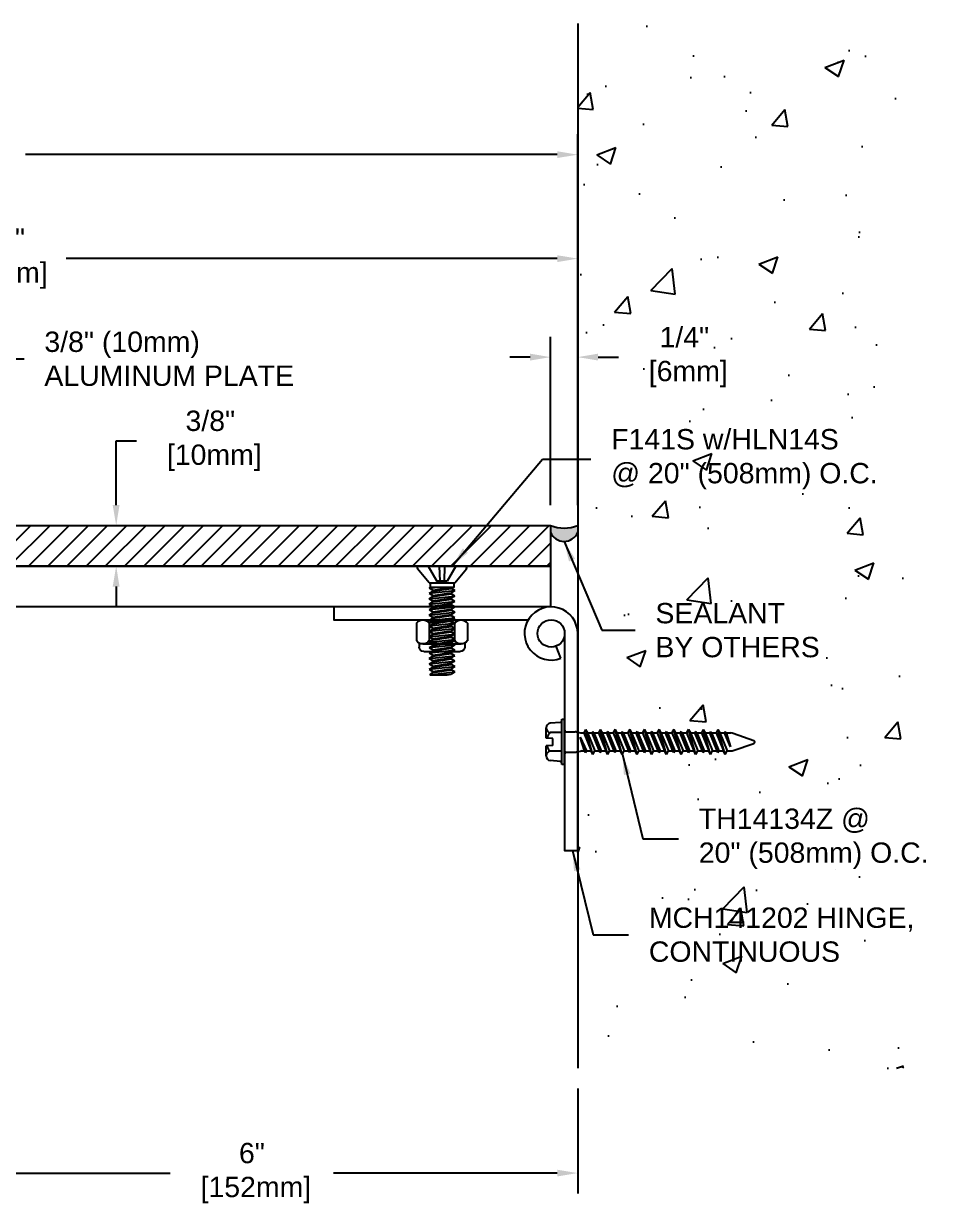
# Model space of a CAD drawing. Header units: inches. Extents: x -12.8 to 29.6, y -3.2 to 8.3.
# Drawn here: x -1.1 to 7.25, y -3.04 to 7.83 of the extents above; entities that cross this region are included whole.
import ezdxf

# ---------------------------------------------------------------- set-up
doc = ezdxf.new("R2010")
doc.units = ezdxf.units.IN
doc.header["$MEASUREMENT"] = 0
for name, color, linetype in [('Anchors', 4, 'Continuous'), ('Conditions', 1, 'Continuous'), ('Dimensions', 3, 'Continuous'), ('Text', 2, 'Continuous')]:
    doc.layers.add(name, color=color, linetype=linetype)
doc.styles.add('Arial', font='arial.ttf')
doc.styles.get("Standard").update_dxf_attribs({"font": 'txt.shx'})
doc.dimstyles.new('Arial', dxfattribs={"dimtxt": 0.1875, "dimasz": 0.1875, "dimexe": 0.1875, "dimexo": 0.1875, "dimgap": 0.1875, "dimtad": 0, "dimtih": 1, "dimtoh": 1, "dimdec": 4, "dimzin": 0, "dimdsep": 46, "dimlunit": 4, "dimtxsty": 'Arial', "dimcen": 0.1875, "dimadec": 0, "dimazin": 0, "dimtfac": 1, "dimtdec": 4, "dimtofl": 0, "dimtmove": 0, "dimatfit": 3, "dimfxl": 0, "dimfrac": 2, "dimtolj": 1, "dimtzin": 0, "dimarcsym": 0})

# ---------------------------------------------------------------- blocks, each defined once
blk = doc.blocks.new('*D1')
at = {"layer": 'Defpoints', "color": 0}
for p in [(-2, -1.795), (4, -1.795), (4, -2.761)]:
    blk.add_point(p, dxfattribs=at)
at = {"layer": 'Dimensions', "color": 0, "lineweight": -2}
for p, q in [((-2, -1.983), (-2, -2.948)), ((4, -1.983), (4, -2.948)), ((-1.812, -2.761), (0.248, -2.761)), ((3.812, -2.761), (1.752, -2.761))]:
    blk.add_line(p, q, dxfattribs=at)
at = {"layer": 'Dimensions', "color": 0}
for points in [[(-1.812, -2.73), (-1.812, -2.792), (-2, -2.761)], [(3.812, -2.73), (3.812, -2.792), (4, -2.761)]]:
    blk.add_solid(points, dxfattribs=at)
at = {"layer": 'Dimensions', "color": 0, "insert": (1, -2.761), "char_height": 0.1875, "attachment_point": 5, "style": 'Arial'}
blk.add_mtext('\\A1;6"\\P [152mm]', dxfattribs=at)
blk = doc.blocks.new('*D3')
at = {"layer": 'Defpoints', "color": 0}
for p in [(-0.891, 3.207), (-0.25, 3.207), (-1.041, 2.832)]:
    blk.add_point(p, dxfattribs=at)
at = {"layer": 'Dimensions', "color": 0, "lineweight": -2}
for p, q in [((-0.25, 3.394), (-0.25, 3.987)), ((-0.25, 3.987), (-0.063, 3.987)), ((-0.703, 3.207), (-0.063, 3.207)), ((-0.854, 2.832), (-0.063, 2.832)), ((-0.25, 2.644), (-0.25, 2.457))]:
    blk.add_line(p, q, dxfattribs=at)
at = {"layer": 'Dimensions', "color": 0}
for points in [[(-0.282, 3.394), (-0.219, 3.394), (-0.25, 3.207)], [(-0.282, 2.644), (-0.219, 2.644), (-0.25, 2.832)]]:
    blk.add_solid(points, dxfattribs=at)
at = {"layer": 'Dimensions', "color": 0, "insert": (0.617, 3.987), "char_height": 0.1875, "attachment_point": 5, "style": 'Arial'}
blk.add_mtext('\\A1;3/8"\\P [10mm]', dxfattribs=at)
blk = doc.blocks.new('*D4')
at = {"layer": 'Defpoints', "color": 0}
for p in [(4, 6.624), (-6.6, 3.197), (4, 3.207)]:
    blk.add_point(p, dxfattribs=at)
at = {"layer": 'Dimensions', "color": 0, "lineweight": -2}
for p, q in [((-6.6, 3.384), (-6.6, 6.812)), ((4, 3.394), (4, 6.812)), ((-6.412, 6.624), (-2.516, 6.624)), ((3.812, 6.624), (-1.084, 6.624))]:
    blk.add_line(p, q, dxfattribs=at)
at = {"layer": 'Dimensions', "color": 0}
for points in [[(-6.412, 6.655), (-6.412, 6.593), (-6.6, 6.624)], [(3.812, 6.655), (3.812, 6.593), (4, 6.624)]]:
    blk.add_solid(points, dxfattribs=at)
at = {"layer": 'Dimensions', "color": 0, "insert": (-1.8, 6.624), "char_height": 0.1875, "attachment_point": 5, "style": 'Arial'}
blk.add_mtext('\\A1;10 5/8"\\P [269mm]', dxfattribs=at)
blk = doc.blocks.new('*D14')
at = {"layer": 'Defpoints', "color": 0}
for p in [(-5.854, 5.666), (-5.854, 3.192), (4, 3.207)]:
    blk.add_point(p, dxfattribs=at)
at = {"layer": 'Dimensions', "color": 0, "lineweight": -2}
for p, q in [((-5.854, 3.379), (-5.854, 5.853)), ((4, 3.394), (4, 5.853)), ((-5.667, 5.666), (-2.143, 5.666)), ((3.812, 5.666), (-0.711, 5.666))]:
    blk.add_line(p, q, dxfattribs=at)
at = {"layer": 'Dimensions', "color": 0}
for points in [[(-5.667, 5.697), (-5.667, 5.634), (-5.854, 5.666)], [(3.812, 5.697), (3.812, 5.634), (4, 5.666)]]:
    blk.add_solid(points, dxfattribs=at)
at = {"layer": 'Dimensions', "color": 0, "insert": (-1.427, 5.666), "char_height": 0.1875, "attachment_point": 5, "style": 'Arial'}
blk.add_mtext('\\A1;9 7/8"\\P [250mm]', dxfattribs=at)
blk = doc.blocks.new('MCH141202')
blk.add_line((0.227, 0.091), (0.116, 0.046))
for points in [[(0, 0.125), (2, 0.125), (2, 0.245), (0, 0.245)], [(-0.245, 0), (-0.245, -2), (-0.125, -2), (-0.125, -0.211)]]:
    blk.add_lwpolyline(points)
blk.add_circle((0, 0), 0.125)
blk.add_arc((0, 0), 0.245, 90, 21.7978)
at = {"flags": 3}
for tag, p in [('MANUFACTURER', (0.09, -0.641)), ('OPENWIDTH', (0.09, -0.974)), ('LENGTH', (0.09, -1.308)), ('FINISH', (0.09, -1.641)), ('GUDENP/N', (0.09, -1.974))]:
    blk.add_attdef(tag, p, '', height=0.2, dxfattribs=at)
blk = doc.blocks.new('F141S')
for p, q in [((-0.214, 0), (0.214, 0)), ((-0.128, 0), (-0.047, -0.137)), ((-0.025, 0), (-0.02, -0.137)), ((0.025, 0), (0.02, -0.137)), ((0.128, 0), (0.048, -0.137)), ((-0.119, -0.155), (-0.226, -0.024)), ((0.119, -0.155), (0.226, -0.024)), ((-0.119, -0.155), (0.119, -0.155)), ((-0.119, -0.2), (-0.108, -0.195)), ((-0.119, -0.2), (-0.068, -0.195)), ((-0.119, -0.2), (-0.085, -0.22)), ((-0.108, -0.155), (-0.108, -0.195)), ((0.108, -0.195), (-0.108, -0.195)), ((-0.085, -0.22), (0.085, -0.195)), ((-0.085, -0.23), (0.085, -0.205)), ((0.048, -0.137), (-0.047, -0.137)), ((0.108, -0.195), (0.085, -0.205)), ((0.119, -0.225), (0.085, -0.205)), ((0.108, -0.155), (0.108, -0.195)), ((-0.119, -0.25), (0.119, -0.225)), ((-0.119, -0.25), (-0.085, -0.23)), ((-0.119, -0.25), (-0.085, -0.27)), ((-0.119, -0.3), (0.119, -0.275)), ((-0.119, -0.3), (-0.085, -0.28)), ((-0.119, -0.3), (-0.085, -0.32)), ((-0.119, -0.35), (0.119, -0.325)), ((-0.085, -0.22), (-0.085, -0.23)), ((-0.085, -0.27), (0.085, -0.245)), ((-0.085, -0.28), (0.085, -0.255)), ((-0.085, -0.27), (-0.085, -0.28)), ((-0.085, -0.32), (0.085, -0.295)), ((-0.085, -0.33), (0.085, -0.305)), ((-0.085, -0.32), (-0.085, -0.33)), ((0.119, -0.225), (0.085, -0.245)), ((0.085, -0.245), (0.085, -0.255)), ((0.119, -0.275), (0.085, -0.255)), ((0.119, -0.275), (0.085, -0.295)), ((0.085, -0.295), (0.085, -0.305)), ((0.119, -0.325), (0.085, -0.305)), ((0.119, -0.325), (0.085, -0.345)), ((-0.119, -0.35), (-0.085, -0.33)), ((-0.119, -0.35), (-0.085, -0.37)), ((-0.119, -0.4), (0.119, -0.375)), ((-0.119, -0.4), (-0.085, -0.38)), ((-0.119, -0.4), (-0.085, -0.42)), ((-0.119, -0.45), (0.119, -0.425)), ((-0.119, -0.45), (-0.085, -0.43)), ((-0.085, -0.37), (0.085, -0.345)), ((-0.085, -0.38), (0.085, -0.355)), ((-0.085, -0.37), (-0.085, -0.38)), ((-0.085, -0.42), (0.085, -0.395)), ((-0.085, -0.43), (0.085, -0.405)), ((-0.085, -0.42), (-0.085, -0.43)), ((0.085, -0.345), (0.085, -0.355)), ((0.119, -0.375), (0.085, -0.355)), ((0.119, -0.375), (0.085, -0.395)), ((0.085, -0.395), (0.085, -0.405)), ((0.119, -0.425), (0.085, -0.405)), ((0.119, -0.425), (0.085, -0.445)), ((-0.119, -0.45), (-0.085, -0.47)), ((-0.119, -0.5), (0.119, -0.475)), ((-0.119, -0.5), (-0.085, -0.48)), ((-0.119, -0.5), (-0.085, -0.52)), ((-0.119, -0.55), (0.119, -0.525)), ((-0.119, -0.55), (-0.085, -0.53)), ((-0.085, -0.47), (0.085, -0.445)), ((-0.085, -0.48), (0.085, -0.455)), ((-0.085, -0.47), (-0.085, -0.48)), ((-0.085, -0.52), (0.085, -0.495)), ((-0.085, -0.53), (0.085, -0.505)), ((-0.085, -0.52), (-0.085, -0.53)), ((0.085, -0.445), (0.085, -0.455)), ((0.119, -0.475), (0.085, -0.455)), ((0.119, -0.475), (0.085, -0.495)), ((0.085, -0.495), (0.085, -0.505)), ((0.119, -0.525), (0.085, -0.505)), ((0.119, -0.525), (0.085, -0.545)), ((-0.119, -0.55), (-0.085, -0.57)), ((-0.119, -0.6), (0.119, -0.575)), ((-0.119, -0.6), (-0.085, -0.58)), ((-0.119, -0.6), (-0.085, -0.62)), ((-0.119, -0.65), (0.119, -0.625)), ((-0.119, -0.65), (-0.085, -0.63)), ((-0.119, -0.65), (-0.085, -0.67)), ((-0.085, -0.57), (0.085, -0.545)), ((-0.085, -0.58), (0.085, -0.555)), ((-0.085, -0.57), (-0.085, -0.58)), ((-0.085, -0.62), (0.085, -0.595)), ((-0.085, -0.63), (0.085, -0.605)), ((-0.085, -0.62), (-0.085, -0.63)), ((-0.085, -0.67), (0.085, -0.645)), ((0.085, -0.545), (0.085, -0.555)), ((0.119, -0.575), (0.085, -0.555)), ((0.119, -0.575), (0.085, -0.595)), ((0.085, -0.595), (0.085, -0.605)), ((0.119, -0.625), (0.085, -0.605)), ((0.119, -0.625), (0.085, -0.645)), ((0.085, -0.645), (0.085, -0.655)), ((-0.119, -0.7), (0.119, -0.675)), ((-0.119, -0.7), (-0.085, -0.68)), ((-0.119, -0.7), (-0.085, -0.72)), ((-0.119, -0.75), (0.119, -0.725)), ((-0.119, -0.75), (-0.085, -0.73)), ((-0.119, -0.75), (-0.085, -0.77)), ((-0.085, -0.68), (0.085, -0.655)), ((-0.085, -0.67), (-0.085, -0.68)), ((-0.085, -0.72), (0.085, -0.695)), ((-0.085, -0.73), (0.085, -0.705)), ((-0.085, -0.72), (-0.085, -0.73)), ((-0.085, -0.77), (0.085, -0.745)), ((-0.085, -0.78), (0.085, -0.755)), ((0.119, -0.675), (0.085, -0.655)), ((0.119, -0.675), (0.085, -0.695)), ((0.085, -0.695), (0.085, -0.705)), ((0.119, -0.725), (0.085, -0.705)), ((0.119, -0.725), (0.085, -0.745)), ((0.085, -0.745), (0.085, -0.755)), ((0.119, -0.775), (0.085, -0.755)), ((-0.119, -0.8), (0.119, -0.775)), ((-0.119, -0.8), (-0.085, -0.78)), ((-0.119, -0.8), (-0.085, -0.82)), ((-0.119, -0.85), (0.119, -0.825)), ((-0.119, -0.85), (-0.085, -0.83)), ((-0.119, -0.85), (-0.085, -0.87)), ((-0.085, -0.77), (-0.085, -0.78)), ((-0.085, -0.82), (0.085, -0.795)), ((-0.085, -0.83), (0.085, -0.805)), ((-0.085, -0.82), (-0.085, -0.83)), ((-0.085, -0.87), (0.085, -0.845)), ((-0.085, -0.88), (0.085, -0.855)), ((-0.085, -0.87), (-0.085, -0.88)), ((0.119, -0.775), (0.085, -0.795)), ((0.085, -0.795), (0.085, -0.805)), ((0.119, -0.825), (0.085, -0.805)), ((0.119, -0.825), (0.085, -0.845)), ((0.085, -0.845), (0.085, -0.855)), ((0.119, -0.875), (0.085, -0.855)), ((-0.119, -0.9), (0.119, -0.875)), ((-0.119, -0.9), (-0.085, -0.88)), ((-0.119, -0.9), (-0.085, -0.92)), ((-0.119, -0.95), (0.119, -0.925)), ((-0.119, -0.95), (-0.085, -0.93)), ((-0.119, -0.95), (-0.085, -0.97)), ((-0.11, -1), (0.119, -0.975)), ((-0.085, -0.92), (0.085, -0.895)), ((-0.085, -0.93), (0.085, -0.905)), ((-0.085, -0.92), (-0.085, -0.93)), ((-0.085, -0.97), (0.085, -0.945)), ((-0.085, -0.98), (0.085, -0.955)), ((-0.085, -0.97), (-0.085, -0.98)), ((0.119, -0.875), (0.085, -0.895)), ((0.085, -0.895), (0.085, -0.905)), ((0.119, -0.925), (0.085, -0.905)), ((0.119, -0.925), (0.085, -0.945)), ((0.085, -0.945), (0.085, -0.955)), ((0.119, -0.975), (0.085, -0.955)), ((0.119, -0.975), (0.085, -0.995)), ((-0.11, -1), (-0.085, -0.98)), ((-0.11, -1), (0.048, -1)), ((0.048, -1), (0.085, -0.995))]:
    blk.add_line(p, q)
for centre, start, end in [((-0.214, -0.015), 90, 219.032), ((0.214, -0.015), 320.968, 90)]:
    blk.add_arc(centre, 0.015, start, end)
blk = doc.blocks.new('HLN14S')
for p, q in [((-0.21, 0.213), (-0.21, 0.25)), ((-0.176, 0.222), (0.176, 0.222)), ((-0.168, 0.292), (0.168, 0.292)), ((0.21, 0.213), (0.21, 0.25)), ((-0.234, 0.03), (-0.234, 0.192)), ((-0.117, 0.03), (-0.117, 0.192)), ((0.117, 0.03), (0.117, 0.192)), ((0.234, 0.03), (0.234, 0.192)), ((-0.176, 0), (0.176, 0))]:
    blk.add_line(p, q)
for centre, radius, start, end in [((-0.176, 0.149), 0.0723, 35.7751, 144.2249), ((-0.168, 0.25), 0.0418, 90, 180), ((0, -0.022), 0.244, 61.2813, 118.7187), ((0.176, 0.149), 0.0723, 35.7751, 144.2249), ((0.168, 0.25), 0.0418, 0, 90), ((-0.176, 0.072), 0.0723, 215.7751, 324.2249), ((0, 0.244), 0.244, 241.2813, 298.7187), ((0.176, 0.072), 0.0723, 215.7751, 324.2249)]:
    blk.add_arc(centre, radius, start, end)
blk = doc.blocks.new('TH14134')
for p, q in [((-0.18, 0.039), (-0.172, 0.133)), ((-0.129, 0.17), (-0.036, 0.17)), ((-0.086, 0.025), (-0.086, 0.133)), ((-0.031, 0.11), (-0.036, 0.17)), ((-0.031, 0.11), (0.031, 0.11)), ((0.031, 0.11), (0.036, 0.17)), ((0.036, 0.17), (0.129, 0.17)), ((0.086, 0.025), (0.086, 0.133)), ((0.18, 0.039), (0.172, 0.133)), ((-0.209, 0), (-0.209, 0.025)), ((-0.209, 0.025), (0.209, 0.025)), ((-0.209, 0), (0.209, 0)), ((0.209, 0.025), (0.209, 0)), ((-0.093, -0.015), (-0.093, -0.097)), ((0.093, -0.015), (0.093, -0.097)), ((-0.115, -0.26), (0.115, -0.193)), ((-0.098, -0.193), (0.043, -0.144)), ((-0.098, -0.193), (-0.083, -0.184)), ((-0.098, -0.193), (-0.083, -0.201)), ((-0.092, -0.11), (-0.084, -0.145)), ((-0.083, -0.184), (0.043, -0.144)), ((0.043, -0.144), (-0.083, -0.201)), ((-0.083, -0.158), (-0.083, -0.184)), ((0.083, -0.175), (-0.083, -0.243)), ((-0.083, -0.201), (-0.083, -0.243)), ((0.083, -0.21), (-0.083, -0.278)), ((0.083, -0.158), (0.083, -0.175)), ((0.115, -0.193), (0.083, -0.175)), ((0.115, -0.193), (0.083, -0.21)), ((0.083, -0.21), (0.083, -0.252)), ((0.092, -0.11), (0.084, -0.145)), ((-0.115, -0.26), (-0.083, -0.243)), ((-0.115, -0.26), (-0.083, -0.278)), ((-0.098, -0.328), (0.098, -0.26)), ((-0.098, -0.328), (-0.083, -0.32)), ((-0.083, -0.32), (0.083, -0.252)), ((0.083, -0.269), (-0.083, -0.336)), ((-0.083, -0.278), (-0.083, -0.32)), ((0.083, -0.311), (-0.083, -0.379)), ((0.098, -0.26), (0.083, -0.252)), ((0.098, -0.26), (0.083, -0.269)), ((0.083, -0.269), (0.083, -0.311)), ((0.115, -0.328), (0.083, -0.311)), ((-0.115, -0.396), (0.115, -0.328)), ((-0.115, -0.396), (-0.083, -0.379)), ((-0.115, -0.396), (-0.083, -0.413)), ((-0.098, -0.328), (-0.083, -0.336)), ((-0.098, -0.464), (0.098, -0.396)), ((-0.083, -0.336), (-0.083, -0.379)), ((0.083, -0.345), (-0.083, -0.413)), ((-0.083, -0.455), (0.083, -0.388)), ((0.083, -0.404), (-0.083, -0.472)), ((-0.083, -0.413), (-0.083, -0.455)), ((0.115, -0.328), (0.083, -0.345)), ((0.083, -0.345), (0.083, -0.388)), ((0.098, -0.396), (0.083, -0.388)), ((0.098, -0.396), (0.083, -0.404)), ((0.083, -0.404), (0.083, -0.446)), ((-0.115, -0.531), (0.115, -0.464)), ((-0.115, -0.531), (-0.083, -0.514)), ((-0.115, -0.531), (-0.083, -0.548)), ((-0.098, -0.464), (-0.083, -0.455)), ((-0.098, -0.464), (-0.083, -0.472)), ((-0.098, -0.599), (0.098, -0.531)), ((0.083, -0.446), (-0.083, -0.514)), ((-0.083, -0.472), (-0.083, -0.514)), ((0.083, -0.481), (-0.083, -0.548)), ((-0.083, -0.591), (0.083, -0.523)), ((0.083, -0.539), (-0.083, -0.607)), ((0.115, -0.464), (0.083, -0.446)), ((0.115, -0.464), (0.083, -0.481)), ((0.083, -0.481), (0.083, -0.523)), ((0.098, -0.531), (0.083, -0.523)), ((0.098, -0.531), (0.083, -0.539)), ((0.083, -0.539), (0.083, -0.582)), ((-0.115, -0.667), (0.115, -0.599)), ((-0.115, -0.667), (-0.083, -0.649)), ((-0.098, -0.599), (-0.083, -0.591)), ((-0.098, -0.599), (-0.083, -0.607)), ((-0.083, -0.548), (-0.083, -0.591)), ((0.083, -0.582), (-0.083, -0.649)), ((-0.083, -0.607), (-0.083, -0.649)), ((0.083, -0.616), (-0.083, -0.684)), ((0.115, -0.599), (0.083, -0.582)), ((0.115, -0.599), (0.083, -0.616)), ((0.083, -0.616), (0.083, -0.658)), ((-0.115, -0.667), (-0.083, -0.684)), ((-0.115, -0.802), (0.115, -0.734)), ((-0.098, -0.734), (0.098, -0.667)), ((-0.098, -0.734), (-0.083, -0.726)), ((-0.098, -0.734), (-0.083, -0.743)), ((-0.083, -0.726), (0.083, -0.658)), ((0.083, -0.675), (-0.083, -0.743)), ((-0.083, -0.684), (-0.083, -0.726)), ((0.083, -0.717), (-0.083, -0.785)), ((-0.083, -0.743), (-0.083, -0.785)), ((0.083, -0.752), (-0.083, -0.819)), ((0.098, -0.667), (0.083, -0.658)), ((0.098, -0.667), (0.083, -0.675)), ((0.083, -0.675), (0.083, -0.717)), ((0.115, -0.734), (0.083, -0.717)), ((0.115, -0.734), (0.083, -0.752)), ((0.083, -0.752), (0.083, -0.794)), ((-0.115, -0.802), (-0.083, -0.785)), ((-0.115, -0.802), (-0.083, -0.819)), ((-0.098, -0.87), (0.098, -0.802)), ((-0.098, -0.87), (-0.083, -0.862)), ((-0.083, -0.862), (0.083, -0.794)), ((0.083, -0.81), (-0.083, -0.878)), ((-0.083, -0.819), (-0.083, -0.862)), ((0.083, -0.853), (-0.083, -0.92)), ((0.098, -0.802), (0.083, -0.794)), ((0.098, -0.802), (0.083, -0.81)), ((0.083, -0.81), (0.083, -0.853)), ((0.115, -0.87), (0.083, -0.853)), ((-0.115, -0.937), (0.115, -0.87)), ((-0.115, -0.937), (-0.083, -0.92)), ((-0.115, -0.937), (-0.083, -0.955)), ((-0.098, -0.87), (-0.083, -0.878)), ((-0.098, -1.005), (0.098, -0.937)), ((-0.083, -0.878), (-0.083, -0.92)), ((0.083, -0.887), (-0.083, -0.955)), ((-0.083, -0.997), (0.083, -0.929)), ((0.083, -0.946), (-0.083, -1.013)), ((-0.083, -0.955), (-0.083, -0.997)), ((0.115, -0.87), (0.083, -0.887)), ((0.083, -0.887), (0.083, -0.929)), ((0.098, -0.937), (0.083, -0.929)), ((0.098, -0.937), (0.083, -0.946)), ((0.083, -0.946), (0.083, -0.988)), ((-0.115, -1.073), (0.115, -1.005)), ((-0.115, -1.073), (-0.083, -1.056)), ((-0.115, -1.073), (-0.083, -1.09)), ((-0.098, -1.005), (-0.083, -0.997)), ((-0.098, -1.005), (-0.083, -1.013)), ((-0.098, -1.141), (0.098, -1.073)), ((0.083, -0.988), (-0.083, -1.056)), ((-0.083, -1.013), (-0.083, -1.056)), ((0.083, -1.022), (-0.083, -1.09)), ((-0.083, -1.132), (0.083, -1.065)), ((0.083, -1.081), (-0.083, -1.149)), ((0.115, -1.005), (0.083, -0.988)), ((0.115, -1.005), (0.083, -1.022)), ((0.083, -1.022), (0.083, -1.065)), ((0.098, -1.073), (0.083, -1.065)), ((0.098, -1.073), (0.083, -1.081)), ((0.083, -1.081), (0.083, -1.123)), ((-0.115, -1.208), (0.115, -1.141)), ((-0.115, -1.208), (-0.083, -1.191)), ((-0.098, -1.141), (-0.083, -1.132)), ((-0.098, -1.141), (-0.083, -1.149)), ((-0.083, -1.09), (-0.083, -1.132)), ((0.083, -1.123), (-0.083, -1.191)), ((-0.083, -1.149), (-0.083, -1.191)), ((0.083, -1.158), (-0.083, -1.226)), ((0.115, -1.141), (0.083, -1.123)), ((0.115, -1.141), (0.083, -1.158)), ((0.083, -1.158), (0.083, -1.2)), ((-0.115, -1.208), (-0.083, -1.226)), ((-0.115, -1.344), (0.115, -1.276)), ((-0.098, -1.276), (0.098, -1.208)), ((-0.098, -1.276), (-0.083, -1.268)), ((-0.098, -1.276), (-0.083, -1.284)), ((-0.083, -1.268), (0.083, -1.2)), ((0.083, -1.217), (-0.083, -1.284)), ((-0.083, -1.226), (-0.083, -1.268)), ((0.083, -1.259), (-0.083, -1.327)), ((-0.083, -1.284), (-0.083, -1.327)), ((0.083, -1.293), (-0.083, -1.361)), ((0.098, -1.208), (0.083, -1.2)), ((0.098, -1.208), (0.083, -1.217)), ((0.083, -1.217), (0.083, -1.259)), ((0.115, -1.276), (0.083, -1.259)), ((0.115, -1.276), (0.083, -1.293)), ((0.083, -1.293), (0.083, -1.336)), ((-0.115, -1.344), (-0.083, -1.327)), ((-0.115, -1.344), (-0.083, -1.361)), ((-0.115, -1.479), (0.115, -1.411)), ((-0.098, -1.411), (0.098, -1.344)), ((-0.098, -1.411), (-0.083, -1.403)), ((-0.098, -1.411), (-0.083, -1.42)), ((-0.083, -1.403), (0.083, -1.336)), ((0.083, -1.352), (-0.083, -1.42)), ((-0.083, -1.361), (-0.083, -1.403)), ((0.083, -1.394), (-0.083, -1.462)), ((0.098, -1.344), (0.083, -1.336)), ((0.098, -1.344), (0.083, -1.352)), ((0.083, -1.352), (0.083, -1.394)), ((0.115, -1.411), (0.083, -1.394)), ((0.115, -1.411), (0.083, -1.429)), ((-0.115, -1.479), (-0.083, -1.462)), ((-0.115, -1.479), (-0.083, -1.496)), ((-0.083, -1.42), (-0.083, -1.462)), ((0.083, -1.429), (-0.083, -1.496)), ((-0.083, -1.496), (-0.083, -1.531)), ((-0.045, -1.528), (0.083, -1.471)), ((-0.045, -1.528), (0.098, -1.479)), ((0.083, -1.487), (-0.045, -1.528)), ((0.083, -1.429), (0.083, -1.471)), ((0.098, -1.479), (0.083, -1.471)), ((0.098, -1.479), (0.083, -1.487)), ((0.083, -1.487), (0.083, -1.531)), ((-0.08, -1.551), (-0.013, -1.742)), ((0.08, -1.551), (0.013, -1.742))]:
    blk.add_line(p, q)
for centre, radius, start, end in [((-0.129, 0.126), 0.0436, 9.285, 170.715), ((0, 0.051), 0.119, 107.4215, 136.0407), ((0, 0.051), 0.119, 43.9593, 72.5785), ((0.129, 0.126), 0.0436, 9.285, 170.715), ((-0.195, 0.04), 0.015, 270, 355), ((0.195, 0.04), 0.015, 185, 270), ((-0.108, -0.015), 0.0147, 0, 90), ((-0.031, -0.097), 0.062, 180, 191.9357), ((0.031, -0.097), 0.062, 348.0643, 0), ((0.108, -0.015), 0.0147, 90, 180), ((-0.145, -0.158), 0.062, 0, 11.9357), ((0.145, -0.158), 0.062, 168.0643, 180), ((-0.021, -1.531), 0.062, 180, 199.3058), ((0.021, -1.531), 0.062, 340.6942, 0), ((0, -1.736), 0.0141, 204.1001, 335.8999)]:
    blk.add_arc(centre, radius, start, end)
blk = doc.blocks.new('*D21')
at = {"layer": 'Defpoints', "color": 0}
for p in [(3.75, 4.758), (3.75, 3.207), (4, 3.207)]:
    blk.add_point(p, dxfattribs=at)
at = {"layer": 'Dimensions', "color": 0, "lineweight": -2}
for p, q in [((3.75, 3.394), (3.75, 4.946)), ((4, 3.394), (4, 4.946)), ((3.562, 4.758), (3.375, 4.758)), ((4.187, 4.758), (4.375, 4.758))]:
    blk.add_line(p, q, dxfattribs=at)
at = {"layer": 'Dimensions', "color": 0}
for points in [[(3.562, 4.79), (3.562, 4.727), (3.75, 4.758)], [(4.187, 4.79), (4.187, 4.727), (4, 4.758)]]:
    blk.add_solid(points, dxfattribs=at)
at = {"layer": 'Dimensions', "color": 0, "insert": (4.982, 4.758), "char_height": 0.1875, "attachment_point": 5, "style": 'Arial'}
blk.add_mtext('\\A1;1/4"\\P [6mm]', dxfattribs=at)
blk = doc.blocks.new('SEALANT')
blk.add_hatch(color=253).paths.add_polyline_path([(2, 3.144), (2, 3.207, -0.19106), (1.75, 3.207), (1.75, 3.144, 0.674056)])
for p, q in [((1.75, 3.207), (1.75, 3.144)), ((2, 3.207), (2, 3.144))]:
    blk.add_line(p, q)
for centre, radius, start, end in [((1.875, 3.522), 0.339, 248.3669, 291.6331), ((1.875, 3.195), 0.135, 202.0357, 337.9643)]:
    blk.add_arc(centre, radius, start, end)

msp = doc.modelspace()

# ---------------------------------------------------------------- hatches: boundary and pattern name
at = {"layer": 'Conditions'}
h = msp.add_hatch(dxfattribs=at)
h.set_pattern_fill('AR-CONC', color=256, scale=0.25, style=0)
h.paths.add_polyline_path([(7, 7.83175), (4, 7.83175), (4, 1.30134), (4.02483, 1.2961, 0.05212645), (4.03765, 1.29475), (4.05548, 1.29475), (4.07271, 1.32675), (4.08994, 1.29475), (4.1322, 1.29475), (4.14042, 1.31001), (4.14863, 1.29475), (4.19089, 1.29475), (4.20812, 1.32675), (4.22536, 1.29475), (4.26762, 1.29475), (4.27583, 1.31001), (4.28405, 1.29475), (4.32631, 1.29475), (4.34354, 1.32675), (4.36077, 1.29475), (4.40303, 1.29475), (4.41125, 1.31001), (4.41947, 1.29475), (4.46173, 1.29475), (4.47896, 1.32675), (4.49619, 1.29475), (4.53845, 1.29475), (4.54667, 1.31001), (4.55488, 1.29475), (4.59714, 1.29475), (4.61437, 1.32675), (4.63161, 1.29475), (4.67387, 1.29475), (4.68208, 1.31001), (4.6903, 1.29475), (4.73256, 1.29475), (4.74979, 1.32675), (4.76702, 1.29475), (4.80928, 1.29475), (4.8175, 1.31001), (4.82572, 1.29475), (4.86798, 1.29475), (4.88521, 1.32675), (4.90244, 1.29475), (4.9447, 1.29475), (4.95292, 1.31001), (4.96113, 1.29475), (5.00339, 1.29475), (5.02062, 1.32675), (5.03786, 1.29475), (5.08012, 1.29475), (5.08833, 1.31001), (5.09655, 1.29475), (5.13881, 1.29475), (5.15604, 1.32675), (5.17327, 1.29475), (5.21553, 1.29475), (5.22375, 1.31001), (5.23197, 1.29475), (5.27423, 1.29475), (5.29146, 1.32675), (5.30869, 1.29475), (5.35095, 1.29475), (5.35917, 1.31001), (5.36738, 1.29475), (5.41088, 1.29475, -0.08443704), (5.43138, 1.29127), (5.61945, 1.22539, -0.77412328), (5.61945, 1.19812), (5.43138, 1.13224, -0.08443704), (5.41088, 1.12875), (5.3764, 1.12875), (5.35917, 1.09675), (5.34193, 1.12875), (5.29968, 1.12875), (5.29146, 1.1135), (5.28324, 1.12875), (5.24098, 1.12875), (5.22375, 1.09675), (5.20652, 1.12875), (5.16426, 1.12875), (5.15604, 1.1135), (5.14782, 1.12875), (5.10557, 1.12875), (5.08833, 1.09675), (5.0711, 1.12875), (5.02884, 1.12875), (5.02062, 1.1135), (5.01241, 1.12875), (4.97015, 1.12875), (4.95292, 1.09675), (4.93568, 1.12875), (4.89343, 1.12875), (4.88521, 1.1135), (4.87699, 1.12875), (4.83473, 1.12875), (4.8175, 1.09675), (4.80027, 1.12875), (4.75801, 1.12875), (4.74979, 1.1135), (4.74157, 1.12875), (4.69932, 1.12875), (4.68208, 1.09675), (4.66485, 1.12875), (4.62259, 1.12875), (4.61437, 1.1135), (4.60616, 1.12875), (4.5639, 1.12875), (4.54667, 1.09675), (4.52943, 1.12875), (4.48718, 1.12875), (4.47896, 1.1135), (4.47074, 1.12875), (4.42848, 1.12875), (4.41125, 1.09675), (4.39402, 1.12875), (4.35176, 1.12875), (4.34354, 1.1135), (4.33532, 1.12875), (4.29307, 1.12875), (4.27583, 1.09675), (4.2586, 1.12875), (4.21634, 1.12875), (4.20812, 1.1135), (4.19991, 1.12875), (4.15765, 1.12875), (4.14042, 1.09675), (4.12318, 1.12875), (4.08093, 1.12875), (4.07271, 1.1135), (4.06449, 1.12875), (4.03765, 1.12875, 0.05212645), (4.02483, 1.12741), (4, 1.12217), (4, 0.21175), (4, -1.79548), (7, -1.79548)])
h.paths.add_polyline_path([(4.51562, 5.08327), (5.44775, 5.08327), (5.44775, 4.4335), (4.51562, 4.4335)], flags=24)
h.paths.add_polyline_path([(4.66895, 2.54298), (6.24351, 2.54298), (6.24351, 1.93951), (4.66895, 1.93951)], flags=24)
h.paths.add_polyline_path([(4.60862, -0.26338), (7.19243, -0.26338), (7.19243, -0.86685), (4.60862, -0.86685)], flags=9)
h.paths.add_polyline_path([(5.06833, 0.64771), (7.24786, 0.64771), (7.24786, -0.00794), (5.06833, -0.00794)], flags=9)
h.paths.add_polyline_path([(4.26151, 4.14501), (6.77319, 4.14501), (6.77319, 3.48948), (4.26151, 3.48948)], flags=24)
h = msp.add_hatch(dxfattribs=at)
h.set_pattern_fill('ANSI31', color=256, style=0)
h.paths.add_polyline_path([(3.75, 3.20675), (-4.87536, 3.20675), (-4.87536, 2.83175), (3.75, 2.83175)])

# ---------------------------------------------------------------- linework, layer by layer
msp.add_lwpolyline([(-5.50036, 2.83175), (3.75, 2.83175), (3.75, 2.45675), (-5.12536, 2.45675)], close=True)
msp.add_line((4, 7.83175), (4, -1.79548), dxfattribs=at)
msp.add_lwpolyline([(-4.87536, 3.20675), (3.75, 3.20675), (3.75, 2.83175), (-4.87536, 2.83175)], close=True, dxfattribs=at)

# ---------------------------------------------------------------- block references
at = {"layer": 'Anchors'}
msp.add_blockref('F141S', (2.74986, 2.83175), dxfattribs=at)
for name, p, rotation in [('MCH141202', (3.755, 2.21175), 270), ('TH14134', (3.88, 1.21175), 90)]:
    msp.add_blockref(name, p, dxfattribs=dict(at, rotation=rotation))
at = {"layer": 'Anchors', "xscale": -1, "rotation": 180}
msp.add_blockref('HLN14S', (2.74986, 2.33675), dxfattribs=at)
at = {"layer": 'Conditions'}
msp.add_blockref('SEALANT', (2, 0), dxfattribs=at)

# ---------------------------------------------------------------- texts
at = {"layer": 'Text', "char_height": 0.1875, "attachment_point": 4, "style": 'Arial'}
for s, insert in [('3/8" (10mm)\\PALUMINUM PLATE', (-0.91123, 4.74221)), ('F141S w/HLN14S\\P@ 20" (508mm) O.C.', (4.30838, 3.81724)), ('\\A1;SEALANT\\PBY OTHERS', (4.71582, 2.24125)), ('TH14134Z @\\P20" (508mm) O.C.', (5.11521, 0.31988)), ('MCH141202 HINGE,\\PCONTINUOUS', (4.65549, -0.56512))]:
    msp.add_mtext(s, dxfattribs=dict(at, insert=insert))

# ---------------------------------------------------------------- dimensions: what is measured, and where the dimension line sits
at = {"layer": 'Dimensions'}
for base, p1, p2, picture, middle in [((4, 6.62416), (-6.59969, 3.19675), (4, 3.20675), '*D4', (-1.8, 6.62416)), ((-5.85414, 5.66574), (4, 3.20675), (-5.85414, 3.19175), '*D14', (-1.42707, 5.66574)), ((3.75, 4.75838), (4, 3.20675), (3.75, 3.20675), '*D21', (4.98169, 4.75838)), ((4, -2.76083), (-2, -1.79548), (4, -1.79548), '*D1', (1, -2.76083))]:
    dim = msp.add_linear_dim(base=base, p1=p1, p2=p2, dimstyle='Arial', override={"dimpost": '\\X'}, dxfattribs=at)
    dim.commit()
    dim.dimension.update_dxf_attribs({"geometry": picture, "text_midpoint": middle, "dimtype": 160})
dim = msp.add_linear_dim(base=(-0.25029, 3.20675), p1=(-1.04101, 2.83175), p2=(-0.89088, 3.20675), angle=90, dimstyle='Arial', override={"dimpost": '\\X'}, dxfattribs=at)
dim.commit()
dim.dimension.update_dxf_attribs({"geometry": '*D3', "text_midpoint": (0.61674, 3.98668), "dimtype": 160})

# ---------------------------------------------------------------- leaders
at = {"layer": 'Text', "annotation_type": 0, "has_hookline": 1, "hookline_direction": 0}
for points, override, text_width in [([(-2.17754, 2.67423), (-1.38673, 4.74221), (-1.09873, 4.74221)], {"dimgap": 0.1875, "dimtad": 0, "dimldrblk": 'Dot'}, 2.28556), ([(2.84429, 2.83175), (3.67698, 3.81724), (4.12088, 3.81724)], {"dimgap": 0.1875, "dimtad": 0}, 2.41793), ([(3.875, 3.06), (4.22335, 2.24125), (4.52832, 2.24125)], {"dimgap": 0.1875, "dimtad": 0}, 1.48082), ([(4.41125, 1.09675), (4.60074, 0.31988), (4.92771, 0.31988)], {"dimgap": 0.1875, "dimtad": 0}, 2.08578), ([(3.95153, 0.21175), (4.14103, -0.56512), (4.46799, -0.56512)], {"dimgap": 0.1875, "dimtad": 0}, 2.40297)]:
    msp.add_leader(points, dimstyle='Arial', override=override, dxfattribs=dict(at, text_width=text_width))

doc.saveas('drawing.dxf')
